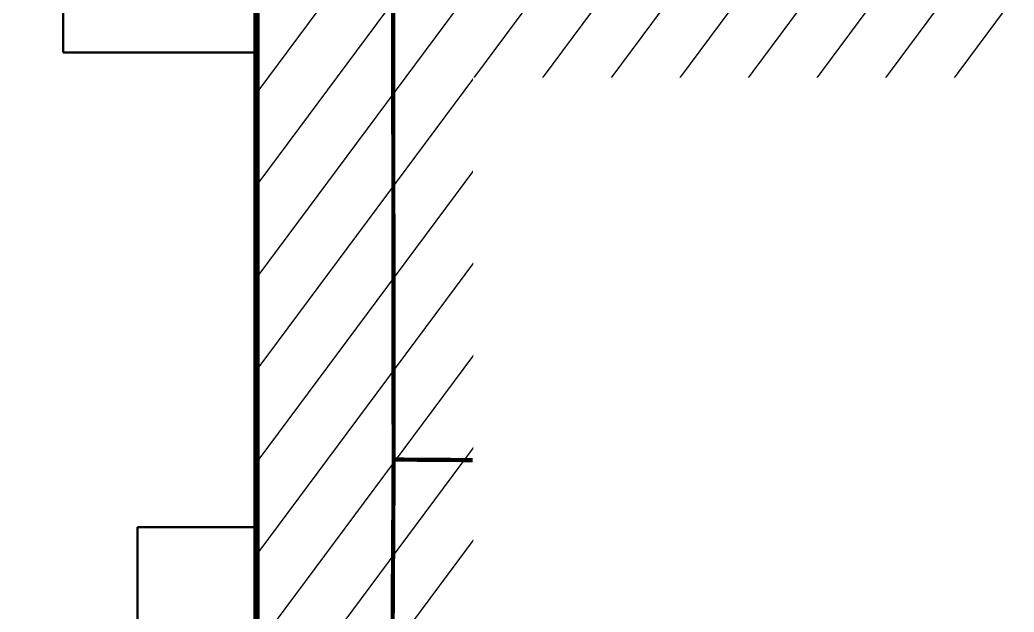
# Model space of a CAD drawing. Header units: centimetres. Extents: x -6122352 to 7132207, y -1694241 to 1947892.
# Drawn here: x 136844 to 141532, y -102063 to -99269 of the extents above; entities that cross this region are included whole.
import ezdxf

# ---------------------------------------------------------------- set-up
doc = ezdxf.new("R2010")
doc.units = ezdxf.units.CM
doc.header["$MEASUREMENT"] = 0
for name, pattern in [('2. HG-ST XR COL 3A (5V 7V 9V 11V - GF (4M & 5D-E)$0$HIDDEN', [0.375, 0.25, -0.125]), ('DASHED2', [0.375, 0.25, -0.125]), ('XR-AR-END-SETTING OUT PLAN$0$23261-XR-AR-SI-GF$0$HIDDEN', [0.375, 0.25, -0.125])]:
    doc.linetypes.add(name, pattern=pattern)
for name, color, linetype in [('23585-XR-AR-BOUNDARY WALLS AND SETBACKS$0$setback', 7, 'XR-AR-END-SETTING OUT PLAN$0$23261-XR-AR-SI-GF$0$HIDDEN'), ('@MI-REF LAYER', 7, 'Continuous'), ('B_TH_8', 7, 'Continuous')]:
    doc.layers.add(name, color=color, linetype=linetype)
for name, color, linetype, lineweight in [('@ Foundations', 4, 'DASHED2', 50), ('A-ANNO-TEXT', 3, 'Continuous', 25), ('XR-AR-END-SETTING OUT PLAN$0$23585-XR-AR-END-GROUND FLOOR$0$A-GLAZ-SILL', 8, 'Continuous', 5), ('XR-AR-END-SETTING OUT PLAN$0$23585-XR-AR-END-GROUND FLOOR$0$A-GLAZ-WNDO', 232, 'Continuous', 9), ('XR-AR-END-SETTING OUT PLAN$0$23585-XR-AR-END-GROUND FLOOR$0$A-WALL', 7, 'Continuous', 30)]:
    doc.layers.add(name, color=color, linetype=linetype, lineweight=lineweight)

# ---------------------------------------------------------------- blocks, each defined once
blk = doc.blocks.new('23585-XR-AR-BOUNDARY WALLS AND SETBACKS')
at = {"layer": '23585-XR-AR-BOUNDARY WALLS AND SETBACKS$0$setback', "ltscale": 40, "const_width": 0.05}
blk.add_lwpolyline([(496603.4076911526, 2768971.812311382), (496589.0303414653, 2768984.985861099), (496584.8756448581, 2768980.451546177), (496580.8222491085, 2768976.027750814), (496576.7688491076, 2768971.603950815), (496572.7154491082, 2768967.180150814), (496568.6620491074, 2768962.756350815), (496564.6084013822, 2768958.332698731), (496560.5550491072, 2768953.908950815), (496556.501649108, 2768949.485150816), (496552.4482491076, 2768945.061350815), (496548.2917628816, 2768940.525058872), (496562.6692411395, 2768927.351702746), (496566.825369577, 2768931.887763219), (496570.8788474204, 2768936.311448177), (496574.9324515896, 2768940.735252725), (496578.9858017811, 2768945.158998367), (496583.0392017807, 2768949.582798366), (496587.0926017799, 2768954.006598367), (496591.1460017811, 2768958.430398366), (496595.1994017801, 2768962.854198367), (496599.2528474218, 2768967.277848177)], close=True, dxfattribs=at)
blk = doc.blocks.new('A$C9d9485f6')
at = {"layer": 'A-ANNO-TEXT', "rotation": 312.4881850805905}
blk.add_blockref('23585-XR-AR-BOUNDARY WALLS AND SETBACKS', (-2377088.534775567, -1504219.252137818), dxfattribs=at)
blk = doc.blocks.new('XR-AR-END-SETTING OUT PLAN')
at = {"layer": 'XR-AR-END-SETTING OUT PLAN$0$23585-XR-AR-END-GROUND FLOOR$0$A-GLAZ-SILL', "color": 8}
blk.add_line((3250.293349877, 17540.34097003937), (3250.10262234509, 14849.99877500534), dxfattribs=at)
at = {"layer": 'XR-AR-END-SETTING OUT PLAN$0$23585-XR-AR-END-GROUND FLOOR$0$A-GLAZ-WNDO', "color": 8}
for p, q in [((3000.293349280953, 17540.3409705162), (3000.102621987462, 14849.99877643585)), ((3000.293349280953, 17540.3409705162), (3250.293349877, 17540.34097003937)), ((3150.102621391416, 14849.99877738953), (3150.293349221349, 17540.34097099304)), ((3000.293349221349, 17490.34097003937), (3150.293349042535, 17490.34097003937)), ((3150.102551832795, 16727.16475534439), (3000.1025518924, 16727.16475534439)), ((3150.102552130818, 16677.16475534439), (3000.102551653981, 16677.16475582123)), ((3150.103230431676, 15777.16475534439), (3000.103229954839, 15777.16475534439)), ((3150.103230431676, 15727.16475486755), (3000.103229954839, 15727.16475582123)), ((3150.102621510625, 14899.99877643585), (3000.102621987462, 14899.99877595901)), ((3000.102621987462, 14849.99877643585), (3250.10262234509, 14849.99877500534))]:
    blk.add_line(p, q, dxfattribs=at)
for points in [[(3050.295387819409, 17490.34096956253), (3050.102551594377, 16727.16475534439)], [(3050.102551832795, 16677.16475486755), (3050.103230193257, 15777.16475582123)], [(3050.103229895234, 15727.16475582123), (3050.102622106671, 14899.99877643585)]]:
    blk.add_lwpolyline(points, dxfattribs=at)
at = {"layer": 'XR-AR-END-SETTING OUT PLAN$0$23585-XR-AR-END-GROUND FLOOR$0$A-WALL', "color": 8}
for points in [[(3550.084660723805, 19773.27214288712), (3550.084660485387, 19523.2703499794), (3250.082569018006, 19523.2703499794), (3250.293485656381, 17540.34097003937), (3000.294974222779, 17540.34096956253), (3000.084657981992, 19773.27214288712)], [(3000.102068737149, 12899.99910259247), (3250.103869214654, 12899.99910211563), (3250.103198900819, 13749.9988026619), (3250.102675631642, 14849.99877595901), (3000.10211391747, 14849.99877595901)]]:
    blk.add_lwpolyline(points, close=True, dxfattribs=at)
blk = doc.blocks.new('END UNIT')
at = {"xscale": 0.001, "yscale": 0.001, "zscale": 0.001}
blk.add_blockref('XR-AR-END-SETTING OUT PLAN', (-9.150201729830158, 0), dxfattribs=at)
blk = doc.blocks.new('TH_8')
at = {"xscale": -1}
blk.add_blockref('END UNIT', (495850.3053798423, 2769197.479078153), dxfattribs=at)
blk = doc.blocks.new('A$Ca7ad59d2')
at = {"layer": 'B_TH_8', "xscale": 1.000018136216304, "yscale": 1.000018136216304, "zscale": 1.000018136216304}
blk.add_blockref('TH_8', (-495803.6470986201, -2769248.051850634), dxfattribs=at)
blk = doc.blocks.new('A$Cac0110ba')
at = {"rotation": 227.5015136760979}
blk.add_blockref('A$Ca7ad59d2', (28.54929658252513, 57.49132066033781), dxfattribs=at)
at = {"layer": '@ Foundations', "linetype": 'DASHED2', "ltscale": 25}
for points in [[(-5.052091633260716, 3.20501920953393), (-3.061394634481985, 1.380978239700198), (-1.642696102673654, 2.929298127535731), (-3.633393101452384, 4.753339097369462)], [(-1.173329936165828, 0.1256855637766421), (0.227530914999079, -1.157898822799325), (1.173329936282244, -0.1256855642423034), (-0.2275309148826636, 1.157898822333664)]]:
    blk.add_lwpolyline(points, close=True, dxfattribs=at)
blk = doc.blocks.new('M3 REF WITH TABLES')
at = {"color": 1, "const_width": 0.01999999999999999}
blk.add_lwpolyline([(87.86787457211176, 95.81188497133553), (92.86501128558302, 96.00174896838143), (102.6517930580885, 87.05814857548103), (102.9057066669338, 87.3314173198305), (102.6517930580885, 87.05814857548103), (105.0104215574102, 84.87076360313222), (105.357417878462, 79.83010087162256)], dxfattribs=at)

msp = doc.modelspace()

# ---------------------------------------------------------------- block references
at = {"color": 94, "linetype": '2. HG-ST XR COL 3A (5V 7V 9V 11V - GF (4M & 5D-E)$0$HIDDEN', "xscale": 1000, "yscale": 1000, "zscale": 1000, "rotation": 312.4883110972302}
msp.add_blockref('A$Cac0110ba', (138098.2151797014, -102612.8341626052), dxfattribs=at)

# ---------------------------------------------------------------- next in the draw order: block references
at = {"layer": '@MI-REF LAYER', "xscale": 1000, "yscale": 1000, "zscale": 1000}
msp.add_blockref('A$C9d9485f6', (-23958.95045533385, 48155.57226163784), dxfattribs=at)

# ---------------------------------------------------------------- next in the draw order: wipeouts: each hides what was drawn before it
at = {"color": 10}
msp.add_wipeout([(198275.3921904103, -104256.67465484346), (198277.6024852933, -89983.15121534048), (137973.99123918772, -89974.4610474222), (137971.62205373496, -104245.95954391618), (144221.7361697793, -104247.34826951602), (144221.90594372264, -103946.4486329037), (192025.46282542183, -103955.05220550337), (192025.4153281002, -104255.68871988932), (198276.69141260552, -104256.69244835054)], dxfattribs=at).dxf.layer = '@MI-REF LAYER'

# ---------------------------------------------------------------- next in the draw order: hatches: boundary and pattern name
at = {"layer": '@MI-REF LAYER'}
h = msp.add_hatch(dxfattribs=at)
h.set_pattern_fill('ANSI31', color=256, scale=1999.999998458916, angle=-173.2764582181798)
h.set_pattern_definition([(231.7235417818202, (2377424248.388937, 1503992843.986378), (196.2577398699116, -154.8641322089669), [])])
h.paths.add_polyline_path([(137973.3174367756, -89974.4609193851), (137971.622053516, -104245.9595442412), (144221.736170091, -104247.348269231), (144221.9059435594, -103946.4486329976), (192026.7673076355, -103954.9571009299), (192026.7198083964, -104255.6097373551), (198276.6966703817, -104256.5971348351), (198278.9011911725, -89983.05610956397)])

# ---------------------------------------------------------------- next in the draw order: linework, layer by layer
at = {"layer": '@MI-REF LAYER', "color": 1, "const_width": 20}
msp.add_lwpolyline([(135076.1643577973, -84528.83623004785), (138591.436504872, -88085.56020057149), (138606.6667247583, -101343.3448379435), (138979.6825879666, -101346.0081423231), (138606.6667247583, -101343.3448379435), (138586.7661888608, -104560.0800436669), (135104.0788398919, -108220.6231794577)], dxfattribs=at)
at = {"layer": '@MI-REF LAYER', "const_width": 5.000000000000002}
msp.add_lwpolyline([(137973.3174367756, -89974.4609193851), (137971.622053516, -104245.9595442412), (144221.736170091, -104247.348269231), (144221.9059435594, -103946.4486329976), (192026.7673076355, -103954.9571009299), (192026.7198083964, -104255.6097373551), (198276.6966703817, -104256.5971348351), (198278.9011911725, -89983.05610956397), (137973.3174367756, -89974.4609193851)], close=True, dxfattribs=at)

# ---------------------------------------------------------------- next in the draw order: wipeouts: each hides what was drawn before it
at = {"color": 10}
msp.add_wipeout([(145950.25472100617, -99544.09156187304), (138980.76217071794, -99542.03102536117), (138984.45816880674, -103242.0291795008), (145953.94170621078, -103235.06723113512), (145950.24570830973, -99535.06907720046)], dxfattribs=at).dxf.layer = '@MI-REF LAYER'

# ---------------------------------------------------------------- next in the draw order: block references
at = {"layer": '@MI-REF LAYER', "xscale": 1000, "yscale": 1000, "zscale": 1000, "rotation": 312.4882889992022}
msp.add_blockref('M3 REF WITH TABLES', (5073.57098191743, -84448.84299303715), dxfattribs=at)

doc.saveas('drawing.dxf')
